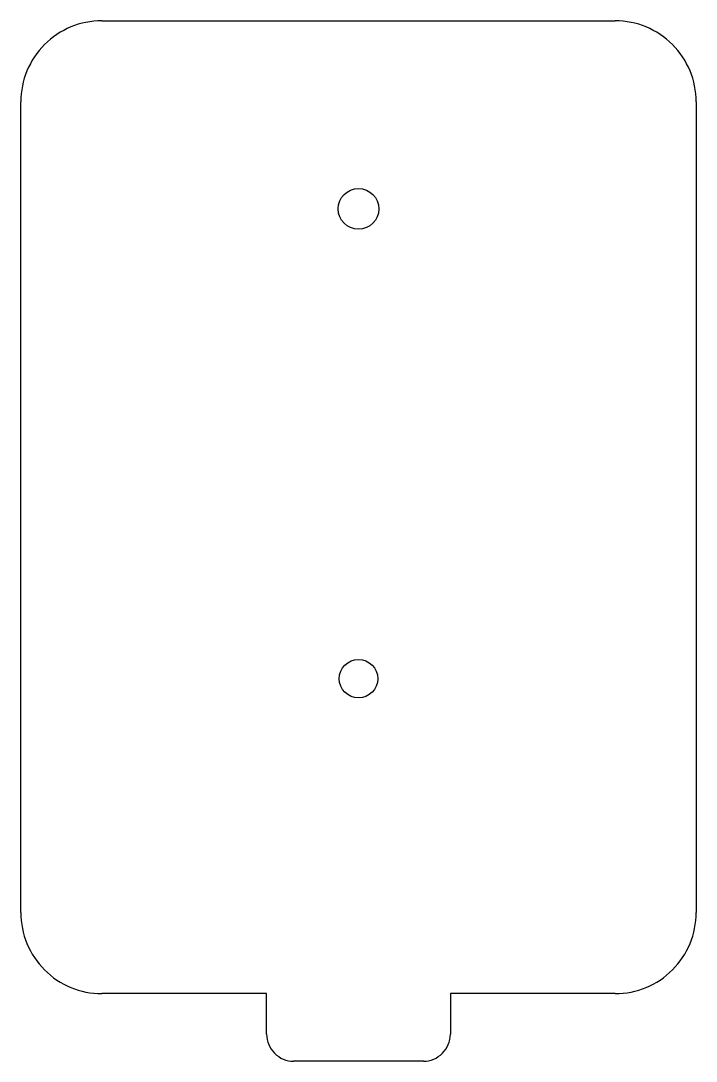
# Model space of a CAD drawing. Extents: x 102 to 127, y 61.8 to 100.2.
import ezdxf

# ---------------------------------------------------------------- set-up
doc = ezdxf.new("R2010")
doc.units = 0
doc.layers.get('0').update_dxf_attribs({"linetype": 'CONTINUOUS'})

msp = doc.modelspace()

# ---------------------------------------------------------------- linework, layer by layer
at = {"color": 7}
for p, q in [((105, 100.25), (111.099998, 100.25)), ((111.099998, 100.25), (117.900002, 100.25)), ((117.900002, 100.25), (124, 100.25)), ((102, 67.25), (102, 97.25)), ((127, 97.25), (127, 67.25)), ((111.099998, 64.25), (105, 64.25)), ((111.099998, 62.75), (111.099998, 64.25)), ((117.900002, 64.25), (117.900002, 62.75)), ((124, 64.25), (117.900002, 64.25)), ((116.900002, 61.75), (112.099998, 61.75))]:
    msp.add_line(p, q, dxfattribs=at)
for centre, radius in [((114.5, 93.289352), 0.752048), ((114.5, 75.904724), 0.712998)]:
    msp.add_circle(centre, radius, dxfattribs=at)
for centre, radius, start, end in [((105, 97.25), 3, 90.000003, 180.000005), ((124, 97.25), 3, 0, 90.000003), ((105, 67.25), 3, 179.999995, 269.999997), ((124, 67.25), 3, 269.999997, 360), ((112.099998, 62.75), 1, 179.999995, 269.999997), ((116.900002, 62.75), 1, 269.999997, 0)]:
    msp.add_arc(centre, radius, start, end, dxfattribs=at)

doc.saveas('drawing.dxf')
